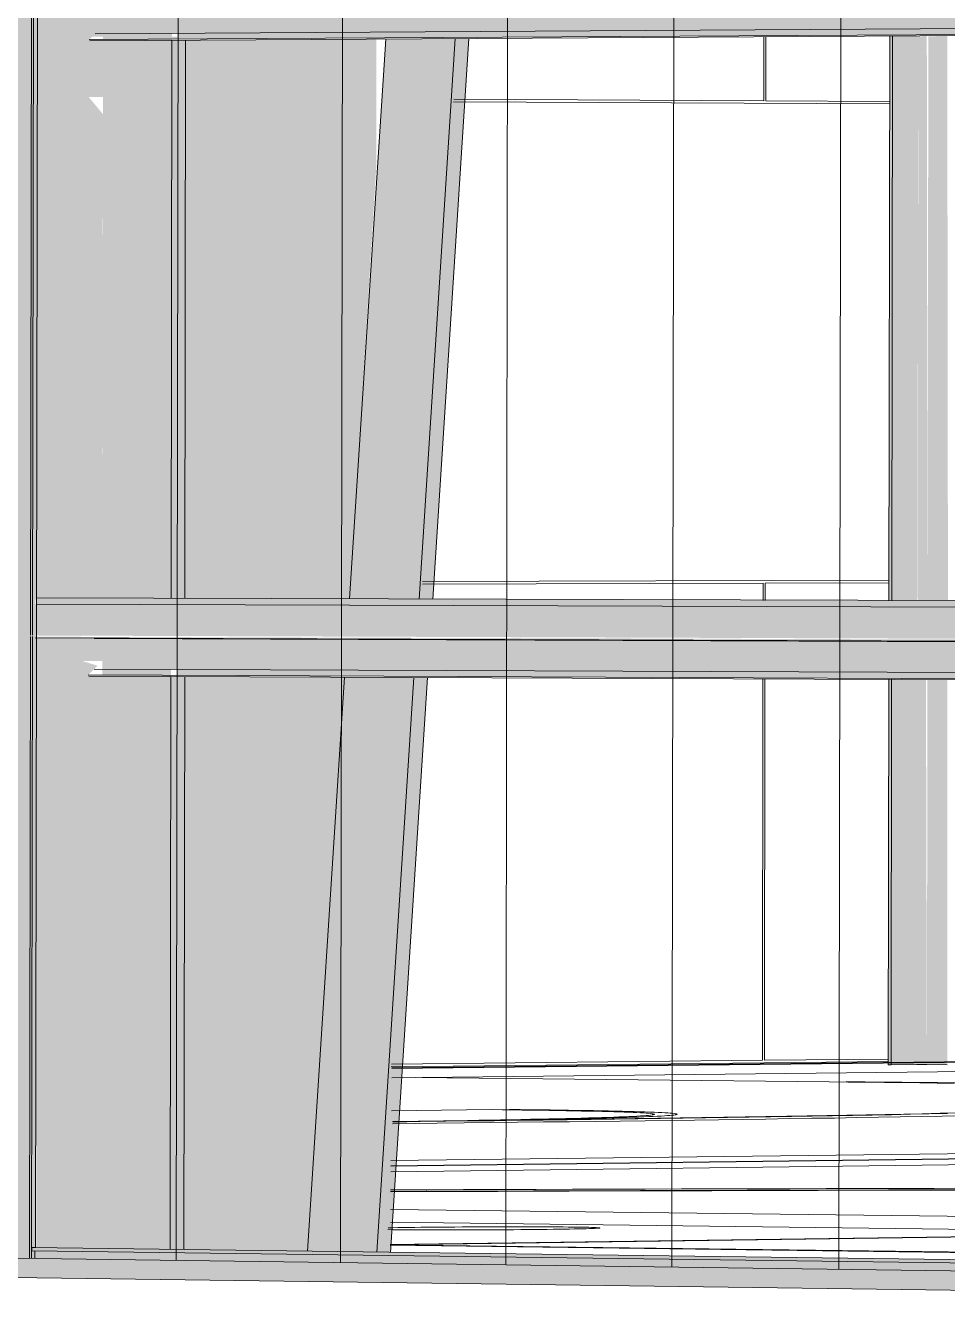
# Model space of a CAD drawing. Header units: inches. Extents: x 31213 to 31218, y -65 to 66.
# Drawn here: x 31215.89369 to 31215.912, y -64.91483 to -64.88931 of the extents above; entities that cross this region are included whole.
import ezdxf

# ---------------------------------------------------------------- set-up
doc = ezdxf.new("R2010")
doc.units = ezdxf.units.IN
doc.header["$MEASUREMENT"] = 0
doc.linetypes.add('Dash 1_16_', pattern=[0.125, 0.0625, -0.0625])
for name, color, linetype, lineweight in [('A-FLOR-CLRS', 90, 'Dash 1_16_', 9), ('A-FLOR-OTLN', 90, 'Continuous', 9), ('A-GLAZ-CURT', 52, 'Continuous', 9), ('A-GLAZ-CWMG', 51, 'Continuous', 9), ('A-WALL', 113, 'Continuous', 13), ('A-WALL-PATT', 111, 'Continuous', 13), ('L-SITE-WALL', 31, 'Continuous', 13), ('S-BEAM', 12, 'Continuous', 9), ('S-COLS', 52, 'Continuous', 9)]:
    doc.layers.add(name, color=color, linetype=linetype, lineweight=lineweight)

# ---------------------------------------------------------------- blocks, each defined once
blk = doc.blocks.new('FP_70-Looking South East')
at = {"layer": 'A-WALL-PATT', "lineweight": 9}
for p, q in [((-6208.649631, -64.914019), (-6208.649486, -64.811259)), ((-6208.652948, -64.913975), (-6208.652802, -64.811478)), ((-6208.659531, -64.913888), (-6208.659383, -64.811913)), ((-6208.656248, -64.913931), (-6208.656101, -64.811696)), ((-6208.662797, -64.913844), (-6208.662649, -64.812129))]:
    blk.add_line(p, q, dxfattribs=at)
blk = doc.blocks.new('FP_77-Looking South East')
at = {"layer": 'A-WALL-PATT', "lineweight": 9}
for p, q in [((-6208.651122, -64.889531), (-6208.651124, -64.890804)), ((-6208.651083, -64.890804), (-6208.651081, -64.889531)), ((-6208.651124, -64.890804), (-6208.657283, -64.890773)), ((-6208.648626, -64.890816), (-6208.651083, -64.890804)), ((-6208.648626, -64.890865), (-6208.657286, -64.890823)), ((-6208.651138, -64.900385), (-6208.657905, -64.900404)), ((-6208.648639, -64.900329), (-6208.657901, -64.900355)), ((-6208.651138, -64.900385), (-6208.651138, -64.900729)), ((-6208.64864, -64.900378), (-6208.651097, -64.900385)), ((-6208.651097, -64.900729), (-6208.651097, -64.900385)), ((-6208.65114, -64.902298), (-6208.651151, -64.909868)), ((-6208.65111, -64.909868), (-6208.6511, -64.902298)), ((-6208.651151, -64.909868), (-6208.65852, -64.909946)), ((-6208.648653, -64.909842), (-6208.65111, -64.909868))]:
    blk.add_line(p, q, dxfattribs=at)

msp = doc.modelspace()

# ---------------------------------------------------------------- hatches: boundary and pattern name
at = {"layer": 'A-GLAZ-CWMG', "lineweight": 5}
for points in [[(31215.893415, -64.914166), (31215.893443, -64.913801), (31215.893858, -64.913801), (31215.893951, -64.85029), (31215.893407, -64.85031), (31215.893312, -64.914164), (31215.893407, -64.914166)], [(31215.893804, -64.913806), (31215.893898, -64.850288), (31215.893857, -64.850289), (31215.893763, -64.913805)], [(31215.941749, -64.914283), (31215.941748, -64.914215), (31215.893805, -64.913589), (31215.893805, -64.913655), (31215.941748, -64.914283)], [(31215.941748, -64.914807), (31215.941748, -64.914231), (31215.893869, -64.913605), (31215.893868, -64.913807), (31215.941622, -64.914455), (31215.941636, -64.914805)], [(31215.941609, -64.914835), (31215.941609, -64.914439), (31215.893416, -64.913801), (31215.893415, -64.914183), (31215.926969, -64.914637)]]:
    msp.add_hatch(color=256, dxfattribs=at).paths.add_polyline_path(points, flags=0)
h = msp.add_hatch(color=256, dxfattribs=at)
h.paths.add_polyline_path([(31215.893868, -64.913807), (31215.893868, -64.913656), (31215.893805, -64.913655), (31215.893805, -64.913806), (31215.893868, -64.913807)], flags=0)
h.paths.add_polyline_path([(31215.893805, -64.913589), (31215.893882, -64.913588), (31215.8939, -64.901427), (31215.893823, -64.901448), (31215.893805, -64.913588)], flags=0)
h.paths.add_polyline_path([(31215.893824, -64.900713), (31215.893901, -64.900713), (31215.893919, -64.888829), (31215.893841, -64.888828), (31215.893824, -64.90019)], flags=0)
h.paths.add_polyline_path([(31215.893842, -64.88816), (31215.89392, -64.88816), (31215.893937, -64.876182), (31215.89386, -64.876181), (31215.893843, -64.88774)], flags=0)
h.paths.add_polyline_path([(31215.893861, -64.875516), (31215.893938, -64.875514), (31215.893956, -64.863542), (31215.893878, -64.863544), (31215.893862, -64.874563)], flags=0)
h.paths.add_polyline_path([(31215.893879, -64.862872), (31215.893957, -64.86287), (31215.893975, -64.850893), (31215.893897, -64.85089), (31215.893882, -64.861387)], flags=0)
at = {"layer": 'L-SITE-WALL', "lineweight": 5}
h = msp.add_hatch(color=256, dxfattribs=at)
h.paths.add_polyline_path([(31215.895188, -64.913606), (31215.895205, -64.902213), (31215.894928, -64.902212), (31215.89511, -64.902028), (31215.894805, -64.901931), (31215.895205, -64.901931), (31215.895206, -64.90148), (31215.893899, -64.901476), (31215.893897, -64.913589), (31215.895144, -64.913605)], flags=0)
h.paths.add_polyline_path([(31215.895207, -64.900683), (31215.895221, -64.89107), (31215.894936, -64.890726), (31215.895222, -64.890726), (31215.895223, -64.889586), (31215.894946, -64.889587), (31215.895007, -64.889526), (31215.895224, -64.889526), (31215.895225, -64.888845), (31215.893918, -64.888837), (31215.8939, -64.900679), (31215.893975, -64.900679)], flags=0)
h.paths.add_polyline_path([(31215.893919, -64.888035), (31215.895226, -64.888026), (31215.895236, -64.881151), (31215.895177, -64.881151), (31215.895177, -64.877857), (31215.895241, -64.877857), (31215.895242, -64.87696), (31215.894965, -64.876964), (31215.894823, -64.876759), (31215.895177, -64.876759), (31215.895177, -64.876224), (31215.893936, -64.876203), (31215.893919, -64.88774)], flags=0)
h.paths.add_polyline_path([(31215.893938, -64.875392), (31215.895177, -64.875371), (31215.895177, -64.874563), (31215.895245, -64.874563), (31215.895247, -64.873465), (31215.895177, -64.873465), (31215.895177, -64.872367), (31215.895249, -64.872367), (31215.89526, -64.864335), (31215.894983, -64.864342), (31215.895166, -64.864164), (31215.895261, -64.864197), (31215.895262, -64.863606), (31215.893955, -64.863583), (31215.893938, -64.874953)], flags=0)
h.paths.add_polyline_path([(31215.893956, -64.862751), (31215.895263, -64.862716), (31215.895279, -64.851711), (31215.895002, -64.851721), (31215.895184, -64.851545), (31215.895279, -64.851579), (31215.89528, -64.851039), (31215.893973, -64.85099), (31215.893957, -64.86232)], flags=0)
at = {"layer": 'S-BEAM', "lineweight": 5}
h = msp.add_hatch(color=256, dxfattribs=at)
h.paths.add_polyline_path([(31215.729395, -64.89043), (31215.763919, -64.89023), (31215.763896, -64.889686), (31215.729396, -64.889902), (31215.729396, -64.890099)], flags=0)
h.paths.add_polyline_path([(31215.895224, -64.88947), (31215.941778, -64.8892), (31215.94177, -64.888571), (31215.895225, -64.888863)], flags=0)
h.paths.add_polyline_path([(31216.187725, -64.887775), (31216.26007, -64.887356), (31216.26007, -64.886576), (31216.187725, -64.88703), (31216.187725, -64.887742)], flags=0)
h = msp.add_hatch(color=256, dxfattribs=at)
h.paths.add_polyline_path([(31215.730539, -64.890525), (31215.763919, -64.890335), (31215.763896, -64.89023), (31215.730539, -64.890424)], flags=0)
h.paths.add_polyline_path([(31215.89659, -64.889578), (31215.941778, -64.88932), (31215.94177, -64.8892), (31215.8967, -64.889461), (31215.8967, -64.889526), (31215.89659, -64.889526)], flags=0)
h.paths.add_polyline_path([(31216.189879, -64.887905), (31216.26007, -64.887505), (31216.26007, -64.887356), (31216.189879, -64.887762)], flags=0)
h = msp.add_hatch(color=256, dxfattribs=at)
h.paths.add_polyline_path([(31216.258763, -64.901923), (31216.258877, -64.90176), (31216.186848, -64.901547), (31216.186849, -64.901703), (31216.255563, -64.901913)], flags=0)
h.paths.add_polyline_path([(31215.941765, -64.900953), (31215.941747, -64.900821), (31215.893901, -64.900679), (31215.893901, -64.900806), (31215.941748, -64.900953)], flags=0)
h.paths.add_polyline_path([(31215.763902, -64.900408), (31215.763877, -64.900294), (31215.727939, -64.900188), (31215.727939, -64.900298), (31215.763899, -64.900408)], flags=0)
h = msp.add_hatch(color=256, dxfattribs=at)
h.paths.add_polyline_path([(31216.258763, -64.902721), (31216.258763, -64.901923), (31216.186251, -64.901701), (31216.186269, -64.902464), (31216.255563, -64.902709)], flags=0)
h.paths.add_polyline_path([(31215.941765, -64.901597), (31215.941748, -64.900953), (31215.893332, -64.900805), (31215.893331, -64.901425), (31215.941748, -64.901596)], flags=0)
h.paths.add_polyline_path([(31215.7639, -64.900966), (31215.763877, -64.900408), (31215.727512, -64.900297), (31215.727511, -64.900837), (31215.763899, -64.900966)], flags=0)
h = msp.add_hatch(color=256, dxfattribs=at)
h.paths.add_polyline_path([(31216.2588, -64.902784), (31216.258768, -64.902752), (31216.258763, -64.902721), (31216.186849, -64.902496), (31216.186849, -64.902526), (31216.255563, -64.902772)], flags=0)
h.paths.add_polyline_path([(31215.941764, -64.901647), (31215.941748, -64.901596), (31215.8939, -64.901451), (31215.8939, -64.901476), (31215.941748, -64.901647)], flags=0)
h.paths.add_polyline_path([(31215.7639, -64.90101), (31215.763877, -64.900966), (31215.727938, -64.900861), (31215.727938, -64.900881), (31215.763899, -64.90101)], flags=0)
h = msp.add_hatch(color=256, dxfattribs=at)
h.paths.add_polyline_path([(31216.26007, -64.903577), (31216.26007, -64.902798), (31216.187721, -64.902538), (31216.187739, -64.903283), (31216.259941, -64.903577)], flags=0)
h.paths.add_polyline_path([(31215.941761, -64.902284), (31215.941745, -64.901655), (31215.895206, -64.901488), (31215.895205, -64.902095), (31215.941745, -64.902284)], flags=0)
h.paths.add_polyline_path([(31215.763896, -64.901561), (31215.763874, -64.901016), (31215.729373, -64.900892), (31215.729372, -64.901421), (31215.763874, -64.901561)], flags=0)
h = msp.add_hatch(color=256, dxfattribs=at)
h.paths.add_polyline_path([(31216.26007, -64.90373), (31216.26007, -64.903577), (31216.189879, -64.903292), (31216.189879, -64.903438), (31216.259941, -64.903729)], flags=0)
h.paths.add_polyline_path([(31215.941761, -64.902407), (31215.941745, -64.902284), (31215.8967, -64.902101), (31215.896701, -64.902219), (31215.941745, -64.902407)], flags=0)
h.paths.add_polyline_path([(31215.763896, -64.901667), (31215.763874, -64.901561), (31215.730539, -64.901425), (31215.730539, -64.901529), (31215.763874, -64.901667)], flags=0)
at = {"layer": 'S-COLS', "lineweight": 5}
h = msp.add_hatch(color=256, dxfattribs=at)
h.paths.add_polyline_path([(31215.896555, -64.913623), (31215.896572, -64.901485), (31215.895206, -64.90148), (31215.895188, -64.913606), (31215.89528, -64.913607)], flags=0)
h.paths.add_polyline_path([(31215.896574, -64.900687), (31215.896591, -64.888834), (31215.895225, -64.888843), (31215.895207, -64.900683), (31215.89528, -64.900683)], flags=0)
h.paths.add_polyline_path([(31215.895226, -64.888026), (31215.896592, -64.888017), (31215.896609, -64.876197), (31215.895243, -64.876219), (31215.895226, -64.88774)], flags=0)
h.paths.add_polyline_path([(31215.895245, -64.87537), (31215.896611, -64.875347), (31215.896628, -64.863561), (31215.895262, -64.863596), (31215.895246, -64.874563)], flags=0)
h.paths.add_polyline_path([(31215.895263, -64.862716), (31215.896629, -64.862679), (31215.896646, -64.850926), (31215.894402, -64.851006), (31215.89528, -64.851039), (31215.895265, -64.861387)], flags=0)
h.paths.add_polyline_path([(31215.893687, -64.850121), (31215.896648, -64.850013), (31215.896665, -64.838292), (31215.893704, -64.838427), (31215.89369, -64.848211)], flags=0)
h.paths.add_polyline_path([(31215.893705, -64.837485), (31215.896666, -64.837347), (31215.896683, -64.82566), (31215.893723, -64.825824), (31215.893706, -64.83723)], flags=0)
h.paths.add_polyline_path([(31215.893724, -64.82485), (31215.896685, -64.824683), (31215.896699, -64.815113), (31215.895319, -64.815201), (31215.895319, -64.815741), (31215.895113, -64.815754), (31215.894652, -64.81527), (31215.893738, -64.81527), (31215.893725, -64.824054)], flags=0)
h.paths.add_polyline_path([(31215.893739, -64.814808), (31215.895768, -64.814677), (31215.896699, -64.814786), (31215.8967, -64.814198), (31215.893739, -64.814389), (31215.893739, -64.814677)], flags=0)
h = msp.add_hatch(color=256, dxfattribs=at)
h.paths.add_polyline_path([(31215.895448, -64.913609), (31215.895465, -64.902236), (31215.895259, -64.902235), (31215.895242, -64.913606), (31215.89528, -64.913607)], flags=0)
h.paths.add_polyline_path([(31215.895467, -64.900684), (31215.895483, -64.889606), (31215.895278, -64.889608), (31215.89528, -64.900683)], flags=0)
h.paths.add_polyline_path([(31215.89528, -64.888026), (31215.895486, -64.888024), (31215.895502, -64.876978), (31215.895296, -64.876981), (31215.89528, -64.88774)], flags=0)
h.paths.add_polyline_path([(31215.895299, -64.875369), (31215.895504, -64.875366), (31215.89552, -64.864351), (31215.895315, -64.864356), (31215.8953, -64.874563)], flags=0)
h.paths.add_polyline_path([(31215.895317, -64.862714), (31215.895523, -64.862709), (31215.895539, -64.851725), (31215.895333, -64.851732), (31215.895319, -64.861387)], flags=0)
h.paths.add_polyline_path([(31215.895336, -64.85006), (31215.895541, -64.850053), (31215.895557, -64.839101), (31215.895352, -64.83911), (31215.895338, -64.848211)], flags=0)
h.paths.add_polyline_path([(31215.895354, -64.837408), (31215.89556, -64.837398), (31215.895576, -64.826477), (31215.89537, -64.826489), (31215.895354, -64.837231)], flags=0)
h.paths.add_polyline_path([(31215.895373, -64.824757), (31215.895578, -64.824745), (31215.895591, -64.816027), (31215.895386, -64.815812), (31215.895374, -64.824054)], flags=0)
h.paths.add_polyline_path([(31215.895387, -64.814702), (31215.895593, -64.814677), (31215.895593, -64.81461), (31215.895388, -64.814623), (31215.895388, -64.814677)], flags=0)
h = msp.add_hatch(color=256, dxfattribs=at)
h.paths.add_polyline_path([(31215.896828, -64.913627), (31215.896844, -64.902242), (31215.896571, -64.902241), (31215.896555, -64.913623)], flags=0)
h.paths.add_polyline_path([(31215.896847, -64.900688), (31215.896863, -64.889599), (31215.89659, -64.8896), (31215.896574, -64.900687)], flags=0)
h.paths.add_polyline_path([(31215.896592, -64.888017), (31215.896865, -64.888015), (31215.896881, -64.876957), (31215.896608, -64.876961), (31215.896592, -64.88774)], flags=0)
h.paths.add_polyline_path([(31215.896611, -64.875347), (31215.896884, -64.875343), (31215.8969, -64.864316), (31215.896627, -64.864323), (31215.896612, -64.874563)], flags=0)
h.paths.add_polyline_path([(31215.896629, -64.862679), (31215.896902, -64.862672), (31215.896918, -64.851676), (31215.896645, -64.851686), (31215.896631, -64.861387)], flags=0)
h.paths.add_polyline_path([(31215.896648, -64.850013), (31215.896921, -64.850002), (31215.896937, -64.839038), (31215.896664, -64.839051), (31215.89665, -64.848502)], flags=0)
h.paths.add_polyline_path([(31215.896666, -64.837347), (31215.896939, -64.837334), (31215.896955, -64.826401), (31215.896682, -64.826417), (31215.896666, -64.837231)], flags=0)
h.paths.add_polyline_path([(31215.896685, -64.824683), (31215.896958, -64.824667), (31215.896972, -64.814883), (31215.896699, -64.814876), (31215.896686, -64.824054)], flags=0)
h = msp.add_hatch(color=256, dxfattribs=at)
h.paths.add_polyline_path([(31215.899284, -64.91366), (31215.90002, -64.902255), (31215.896842, -64.902242), (31215.896826, -64.913627), (31215.896971, -64.913629)], flags=0)
h.paths.add_polyline_path([(31215.900121, -64.900698), (31215.90065, -64.892132), (31215.90065, -64.889577), (31215.896861, -64.889599), (31215.896844, -64.900688), (31215.89697, -64.900688)], flags=0)
h.paths.add_polyline_path([(31215.896863, -64.888015), (31215.900942, -64.887986), (31215.901659, -64.876882), (31215.896879, -64.876956), (31215.896863, -64.887797)], flags=0)
h.paths.add_polyline_path([(31215.896881, -64.875343), (31215.901764, -64.87526), (31215.90248, -64.864173), (31215.896898, -64.864316), (31215.896883, -64.874563)], flags=0)
h.paths.add_polyline_path([(31215.8969, -64.862672), (31215.902587, -64.862519), (31215.903302, -64.85145), (31215.896916, -64.851676), (31215.896902, -64.861387)], flags=0)
h.paths.add_polyline_path([(31215.896918, -64.850002), (31215.903411, -64.849763), (31215.904125, -64.838712), (31215.896934, -64.839038), (31215.896921, -64.848211)], flags=0)
h.paths.add_polyline_path([(31215.896937, -64.837334), (31215.904236, -64.836993), (31215.904949, -64.825959), (31215.896953, -64.826401), (31215.896937, -64.83723)], flags=0)
h.paths.add_polyline_path([(31215.896955, -64.824667), (31215.903753, -64.824282), (31215.896968, -64.816239), (31215.896956, -64.824054)], flags=0)
h = msp.add_hatch(color=256, dxfattribs=at)
h.paths.add_polyline_path([(31215.900663, -64.913678), (31215.9014, -64.902261), (31215.90002, -64.902255), (31215.899284, -64.91366)], flags=0)
h.paths.add_polyline_path([(31215.9015, -64.900702), (31215.902219, -64.889568), (31215.900839, -64.889576), (31215.900121, -64.900698)], flags=0)
h.paths.add_polyline_path([(31215.900942, -64.887986), (31215.902321, -64.887977), (31215.903038, -64.87686), (31215.901659, -64.876882), (31215.900958, -64.88774)], flags=0)
h.paths.add_polyline_path([(31215.901764, -64.87526), (31215.903143, -64.875237), (31215.903859, -64.864138), (31215.90248, -64.864173), (31215.901809, -64.874563)], flags=0)
h.paths.add_polyline_path([(31215.902587, -64.862519), (31215.903966, -64.862482), (31215.904681, -64.851401), (31215.903302, -64.85145), (31215.90266, -64.861387)], flags=0)
h.paths.add_polyline_path([(31215.903411, -64.849763), (31215.90479, -64.849713), (31215.905504, -64.838649), (31215.904125, -64.838712), (31215.903511, -64.84821)], flags=0)
h.paths.add_polyline_path([(31215.904236, -64.836993), (31215.905615, -64.836929), (31215.906328, -64.825883), (31215.904949, -64.825959), (31215.904363, -64.835033)], flags=0)
h = msp.add_hatch(color=256, dxfattribs=at)
h.paths.add_polyline_path([(31215.900934, -64.913681), (31215.901671, -64.902262), (31215.9014, -64.902261), (31215.900663, -64.913678)], flags=0)
h.paths.add_polyline_path([(31215.901772, -64.900703), (31215.90249, -64.889566), (31215.902219, -64.889568), (31215.9015, -64.900702)], flags=0)
h.paths.add_polyline_path([(31215.902321, -64.887977), (31215.902593, -64.887975), (31215.90331, -64.876856), (31215.903038, -64.87686), (31215.902337, -64.88774)], flags=0)
h.paths.add_polyline_path([(31215.903143, -64.875237), (31215.903415, -64.875232), (31215.904131, -64.864131), (31215.903859, -64.864138), (31215.903187, -64.874563)], flags=0)
h.paths.add_polyline_path([(31215.903966, -64.862482), (31215.904238, -64.862475), (31215.904953, -64.851391), (31215.904681, -64.851401), (31215.904037, -64.861387)], flags=0)
h.paths.add_polyline_path([(31215.90479, -64.849713), (31215.905061, -64.849703), (31215.905775, -64.838637), (31215.905504, -64.838649), (31215.904887, -64.84821)], flags=0)
h.paths.add_polyline_path([(31215.905615, -64.836929), (31215.905886, -64.836916), (31215.906594, -64.82594), (31215.906537, -64.825871), (31215.906328, -64.825883), (31215.905737, -64.835034)], flags=0)
h = msp.add_hatch(color=256, dxfattribs=at)
h.paths.add_polyline_path([(31215.910878, -64.909957), (31215.910888, -64.902309), (31215.910834, -64.902309), (31215.910823, -64.909956)], flags=0)
h.paths.add_polyline_path([(31215.910891, -64.900737), (31215.910906, -64.889516), (31215.910852, -64.889525), (31215.910836, -64.900737)], flags=0)
h.paths.add_polyline_path([(31215.910854, -64.887914), (31215.910909, -64.887914), (31215.910924, -64.876725), (31215.91087, -64.87675), (31215.910854, -64.887737)], flags=0)
h.paths.add_polyline_path([(31215.910872, -64.875093), (31215.910927, -64.875092), (31215.91094, -64.8652), (31215.910886, -64.865224), (31215.910873, -64.874553)], flags=0)
h = msp.add_hatch(color=256, dxfattribs=at)
h.paths.add_polyline_path([(31215.910878, -64.909957), (31215.911391, -64.909951), (31215.911402, -64.902311), (31215.910888, -64.902309), (31215.910878, -64.909712)], flags=0)
h.paths.add_polyline_path([(31215.911404, -64.900738), (31215.91142, -64.889513), (31215.910906, -64.889525), (31215.910891, -64.900737)], flags=0)
h.paths.add_polyline_path([(31215.910909, -64.887914), (31215.911422, -64.88791), (31215.911438, -64.876717), (31215.910924, -64.87675), (31215.910909, -64.887737)], flags=0)
h.paths.add_polyline_path([(31215.910927, -64.875092), (31215.91144, -64.875083), (31215.911454, -64.865213), (31215.91094, -64.8652), (31215.910927, -64.874553)], flags=0)
h = msp.add_hatch(color=256, dxfattribs=at)
h.paths.add_polyline_path([(31215.911391, -64.909951), (31215.911591, -64.909951), (31215.911572, -64.902312), (31215.911402, -64.902311), (31215.911391, -64.909712)], flags=0)
h.paths.add_polyline_path([(31215.911604, -64.900739), (31215.911589, -64.889512), (31215.91142, -64.889525), (31215.911411, -64.900738), (31215.911581, -64.900739)], flags=0)
h.paths.add_polyline_path([(31215.911422, -64.88791), (31215.911622, -64.887909), (31215.911607, -64.876714), (31215.911438, -64.876717), (31215.911422, -64.887737)], flags=0)
h.paths.add_polyline_path([(31215.91144, -64.875083), (31215.91164, -64.87508), (31215.911622, -64.865217), (31215.911454, -64.865236), (31215.911441, -64.874553)], flags=0)
h = msp.add_hatch(color=256, dxfattribs=at)
h.paths.add_polyline_path([(31215.911996, -64.909955), (31215.911996, -64.902314), (31215.911602, -64.902312), (31215.911591, -64.909951)], flags=0)
h.paths.add_polyline_path([(31215.912009, -64.90074), (31215.911996, -64.88951), (31215.91162, -64.889525), (31215.911604, -64.900739), (31215.911996, -64.90074)], flags=0)
h.paths.add_polyline_path([(31215.911622, -64.887909), (31215.912027, -64.887906), (31215.912042, -64.876708), (31215.911638, -64.876714), (31215.911622, -64.887737)], flags=0)
h.paths.add_polyline_path([(31215.91164, -64.87508), (31215.912045, -64.875073), (31215.912051, -64.865227), (31215.911654, -64.865236), (31215.911641, -64.874553)], flags=0)

# ---------------------------------------------------------------- linework, layer by layer
at = {"layer": 'A-FLOR-CLRS', "linetype": 'Continuous'}
for p, q in [((31215.932017, -64.909685), (31215.90096, -64.910015)), ((31215.900934, -64.91283), (31215.932192, -64.913218)), ((31215.900931, -64.913082), (31215.932204, -64.913476))]:
    msp.add_line(p, q, dxfattribs=at)
at = {"layer": 'A-FLOR-OTLN'}
for p, q in [((31215.90096, -64.910029), (31215.932018, -64.909698)), ((31215.912406, -64.910091), (31215.900958, -64.910215)), ((31215.909648, -64.910295), (31215.901431, -64.91021)), ((31215.902941, -64.910848), (31215.900952, -64.910871)), ((31215.900943, -64.911857), (31215.932106, -64.911479)), ((31215.900941, -64.912081), (31215.932117, -64.911697)), ((31215.900942, -64.911961), (31215.932111, -64.91158)), ((31215.900942, -64.911968), (31215.932111, -64.911587)), ((31215.932186, -64.913103), (31215.900927, -64.913525)), ((31215.932186, -64.913112), (31215.901012, -64.913532)), ((31215.932227, -64.913936), (31215.900927, -64.913531)), ((31215.932227, -64.913947), (31215.900927, -64.913542))]:
    msp.add_line(p, q, dxfattribs=at)
for points in [[(31215.912134, -64.910324, 0), (31215.911797, -64.910319, 0), (31215.911453, -64.910315, 0), (31215.911104, -64.910311, 0), (31215.910749, -64.910307, 0), (31215.910388, -64.910303, 0), (31215.910021, -64.910299, 0), (31215.909648, -64.910295, 0)], [(31215.912148, -64.910316, 0), (31215.911803, -64.910311, 0), (31215.911452, -64.910307, 0), (31215.911095, -64.910303, 0), (31215.910732, -64.910299, 0), (31215.910363, -64.910295, 0), (31215.909989, -64.910291, 0)], [(31215.900975, -64.911091, 0), (31215.901487, -64.911085, 0), (31215.901994, -64.911079, 0), (31215.902496, -64.911073, 0), (31215.902991, -64.911067, 0), (31215.903482, -64.91106, 0), (31215.903966, -64.911054, 0), (31215.904445, -64.911048, 0), (31215.904918, -64.911041, 0), (31215.905385, -64.911035, 0), (31215.905845, -64.911028, 0), (31215.9063, -64.911022, 0), (31215.906749, -64.911015, 0), (31215.907191, -64.911009, 0), (31215.907628, -64.911002, 0), (31215.908058, -64.910995, 0), (31215.908481, -64.910989, 0), (31215.908898, -64.910982, 0), (31215.909309, -64.910975, 0), (31215.909713, -64.910968, 0), (31215.910111, -64.910962, 0), (31215.910502, -64.910955, 0), (31215.910886, -64.910948, 0), (31215.911264, -64.910941, 0), (31215.911634, -64.910934, 0), (31215.911998, -64.910927, 0)], [(31215.900981, -64.911085, 0), (31215.901488, -64.911079, 0), (31215.901989, -64.911073, 0), (31215.902485, -64.911066, 0), (31215.902975, -64.91106, 0), (31215.90346, -64.911054, 0), (31215.903938, -64.911048, 0), (31215.904411, -64.911041, 0), (31215.904878, -64.911035, 0), (31215.905339, -64.911028, 0), (31215.905794, -64.911022, 0), (31215.906243, -64.911015, 0), (31215.906686, -64.911009, 0), (31215.907122, -64.911002, 0), (31215.907553, -64.910996, 0), (31215.907977, -64.910989, 0), (31215.908394, -64.910982, 0), (31215.908805, -64.910976, 0), (31215.90921, -64.910969, 0), (31215.909608, -64.910962, 0), (31215.91, -64.910955, 0), (31215.910385, -64.910949, 0), (31215.910763, -64.910942, 0), (31215.911134, -64.910935, 0), (31215.911499, -64.910928, 0), (31215.911857, -64.910921, 0), (31215.912208, -64.910914, 0)], [(31215.900988, -64.911091, 0), (31215.901257, -64.911087, 0), (31215.901522, -64.911084, 0), (31215.90178, -64.91108, 0), (31215.902033, -64.911077, 0), (31215.902281, -64.911073, 0), (31215.902522, -64.911069, 0), (31215.902757, -64.911066, 0), (31215.902987, -64.911062, 0), (31215.90321, -64.911058, 0), (31215.903426, -64.911054, 0), (31215.903637, -64.911051, 0), (31215.903841, -64.911047, 0), (31215.904038, -64.911043, 0), (31215.904229, -64.911039, 0), (31215.904412, -64.911035, 0), (31215.904589, -64.911031, 0), (31215.904759, -64.911027, 0), (31215.904922, -64.911023, 0), (31215.905078, -64.911019, 0), (31215.905227, -64.911015, 0), (31215.905369, -64.911011, 0), (31215.905503, -64.911007, 0), (31215.90563, -64.911003, 0), (31215.905749, -64.910999, 0), (31215.905861, -64.910995, 0), (31215.905966, -64.910991, 0), (31215.906063, -64.910987, 0), (31215.906152, -64.910983, 0), (31215.906234, -64.910979, 0), (31215.906309, -64.910975, 0), (31215.906375, -64.910971, 0), (31215.906434, -64.910967, 0), (31215.906485, -64.910963, 0), (31215.906528, -64.910959, 0), (31215.906564, -64.910955, 0), (31215.906592, -64.910951, 0), (31215.906612, -64.910948, 0), (31215.906624, -64.910944, 0), (31215.906629, -64.91094, 0), (31215.906626, -64.910936, 0), (31215.906615, -64.910932, 0), (31215.906596, -64.910929, 0), (31215.906569, -64.910925, 0), (31215.906535, -64.910921, 0), (31215.906493, -64.910917, 0), (31215.906444, -64.910914, 0), (31215.906387, -64.91091, 0), (31215.906322, -64.910907, 0), (31215.906249, -64.910903, 0), (31215.90617, -64.9109, 0), (31215.906082, -64.910896, 0), (31215.905987, -64.910893, 0), (31215.905885, -64.91089, 0), (31215.905776, -64.910886, 0), (31215.905659, -64.910883, 0), (31215.905535, -64.91088, 0), (31215.905403, -64.910877, 0), (31215.905265, -64.910874, 0), (31215.90512, -64.910871, 0), (31215.904968, -64.910868, 0), (31215.904808, -64.910865, 0), (31215.904642, -64.910862, 0), (31215.90447, -64.910859, 0), (31215.90429, -64.910857, 0), (31215.904105, -64.910854, 0), (31215.903912, -64.910852, 0), (31215.903714, -64.910849, 0), (31215.903509, -64.910847, 0), (31215.903298, -64.910844, 0)], [(31215.900991, -64.911084, 0), (31215.90125, -64.911081, 0), (31215.901504, -64.911077, 0), (31215.901752, -64.911074, 0), (31215.901994, -64.91107, 0), (31215.902231, -64.911067, 0), (31215.902461, -64.911063, 0), (31215.902686, -64.911059, 0), (31215.902904, -64.911055, 0), (31215.903116, -64.911052, 0), (31215.903321, -64.911048, 0), (31215.90352, -64.911044, 0), (31215.903713, -64.91104, 0), (31215.903898, -64.911037, 0), (31215.904077, -64.911033, 0), (31215.904249, -64.911029, 0), (31215.904414, -64.911025, 0), (31215.904572, -64.911021, 0), (31215.904723, -64.911017, 0), (31215.904867, -64.911013, 0), (31215.905004, -64.911009, 0), (31215.905133, -64.911005, 0), (31215.905255, -64.911001, 0), (31215.90537, -64.910997, 0), (31215.905477, -64.910993, 0), (31215.905577, -64.910989, 0), (31215.905669, -64.910985, 0), (31215.905753, -64.910981, 0), (31215.90583, -64.910978, 0), (31215.9059, -64.910974, 0), (31215.905961, -64.91097, 0), (31215.906015, -64.910966, 0), (31215.906062, -64.910962, 0), (31215.9061, -64.910958, 0), (31215.906131, -64.910954, 0), (31215.906154, -64.91095, 0), (31215.906169, -64.910946, 0), (31215.906177, -64.910943, 0), (31215.906177, -64.910939, 0), (31215.906169, -64.910935, 0), (31215.906153, -64.910931, 0), (31215.90613, -64.910928, 0), (31215.906099, -64.910924, 0), (31215.90606, -64.910921, 0), (31215.906013, -64.910917, 0), (31215.905959, -64.910913, 0), (31215.905898, -64.91091, 0), (31215.905828, -64.910906, 0), (31215.905752, -64.910903, 0), (31215.905667, -64.9109, 0), (31215.905576, -64.910896, 0), (31215.905477, -64.910893, 0), (31215.90537, -64.91089, 0), (31215.905257, -64.910887, 0), (31215.905136, -64.910884, 0), (31215.905008, -64.910881, 0), (31215.904873, -64.910878, 0), (31215.904731, -64.910875, 0), (31215.904582, -64.910872, 0), (31215.904426, -64.910869, 0), (31215.904263, -64.910866, 0), (31215.904094, -64.910863, 0), (31215.903918, -64.910861, 0), (31215.903735, -64.910858, 0), (31215.903546, -64.910856, 0), (31215.903351, -64.910853, 0), (31215.903149, -64.910851, 0), (31215.902941, -64.910848, 0)], [(31215.901861, -64.911119, 0), (31215.902398, -64.911112, 0), (31215.902929, -64.911106, 0), (31215.903454, -64.9111, 0), (31215.903974, -64.911093, 0), (31215.904488, -64.911087, 0), (31215.904997, -64.911081, 0), (31215.905499, -64.911074, 0), (31215.905996, -64.911067, 0), (31215.906487, -64.911061, 0), (31215.906972, -64.911054, 0), (31215.907451, -64.911048, 0), (31215.907924, -64.911041, 0), (31215.90839, -64.911034, 0), (31215.908851, -64.911027, 0), (31215.909305, -64.91102, 0), (31215.909752, -64.911014, 0), (31215.910194, -64.911007, 0), (31215.910628, -64.911, 0), (31215.911057, -64.910993, 0), (31215.911478, -64.910986, 0), (31215.911893, -64.910979, 0), (31215.912302, -64.910972, 0)], [(31215.901861, -64.911119, 0), (31215.901419, -64.911124, 0), (31215.900973, -64.911129, 0)], [(31215.912445, -64.912411, 0), (31215.911733, -64.912412, 0), (31215.911019, -64.912413, 0), (31215.910304, -64.912415, 0), (31215.909587, -64.912416, 0), (31215.90887, -64.912418, 0), (31215.908152, -64.91242, 0), (31215.907433, -64.912422, 0), (31215.906713, -64.912424, 0), (31215.905992, -64.912426, 0), (31215.905271, -64.912428, 0), (31215.904549, -64.91243, 0), (31215.903827, -64.912432, 0), (31215.903104, -64.912435, 0), (31215.902381, -64.912437, 0), (31215.901658, -64.91244, 0), (31215.900935, -64.912443, 0)], [(31215.912231, -64.912441, 0), (31215.911531, -64.912443, 0), (31215.910831, -64.912444, 0), (31215.910129, -64.912445, 0), (31215.909426, -64.912447, 0), (31215.908722, -64.912448, 0), (31215.908018, -64.91245, 0), (31215.907312, -64.912452, 0), (31215.906605, -64.912454, 0), (31215.905898, -64.912456, 0), (31215.90519, -64.912458, 0), (31215.904482, -64.91246, 0), (31215.903773, -64.912462, 0), (31215.903064, -64.912465, 0), (31215.902354, -64.912467, 0), (31215.901645, -64.91247, 0), (31215.900935, -64.912473, 0)], [(31215.912237, -64.912447, 0), (31215.911538, -64.912449, 0), (31215.910837, -64.91245, 0), (31215.910135, -64.912451, 0), (31215.909432, -64.912453, 0), (31215.908727, -64.912454, 0), (31215.908022, -64.912456, 0), (31215.907316, -64.912458, 0), (31215.906609, -64.91246, 0), (31215.905901, -64.912462, 0), (31215.905193, -64.912464, 0), (31215.904484, -64.912466, 0), (31215.903775, -64.912468, 0), (31215.903065, -64.912471, 0), (31215.902355, -64.912473, 0), (31215.901645, -64.912476, 0), (31215.900935, -64.912479, 0)], [(31215.900883, -64.913232, 0), (31215.900978, -64.913233, 0), (31215.901079, -64.913234, 0), (31215.901187, -64.913235, 0), (31215.9013, -64.913236, 0), (31215.901419, -64.913236, 0), (31215.901544, -64.913237, 0), (31215.901673, -64.913237, 0), (31215.901806, -64.913237, 0), (31215.901943, -64.913237, 0), (31215.902082, -64.913238, 0), (31215.902225, -64.913237, 0), (31215.902369, -64.913237, 0), (31215.902514, -64.913237, 0), (31215.902661, -64.913237, 0), (31215.902808, -64.913236, 0), (31215.902954, -64.913235, 0), (31215.9031, -64.913235, 0), (31215.903244, -64.913234, 0), (31215.903386, -64.913233, 0), (31215.903526, -64.913232, 0), (31215.903663, -64.91323, 0), (31215.903796, -64.913229, 0), (31215.903925, -64.913228, 0), (31215.904049, -64.913226, 0), (31215.904168, -64.913225, 0)], [(31215.904168, -64.913225, 0), (31215.904281, -64.913223, 0), (31215.904388, -64.913222, 0), (31215.904489, -64.91322, 0), (31215.904583, -64.913218, 0), (31215.90467, -64.913216, 0), (31215.90475, -64.913215, 0), (31215.904822, -64.913213, 0), (31215.904886, -64.913211, 0), (31215.904941, -64.913209, 0), (31215.904989, -64.913207, 0), (31215.905028, -64.913205, 0), (31215.905058, -64.913203, 0), (31215.905079, -64.913201, 0), (31215.905091, -64.9132, 0), (31215.905094, -64.913198, 0), (31215.905089, -64.913196, 0), (31215.905074, -64.913194, 0), (31215.905051, -64.913193, 0), (31215.905019, -64.913191, 0), (31215.904978, -64.913189, 0), (31215.904928, -64.913188, 0), (31215.904871, -64.913186, 0), (31215.904805, -64.913185, 0), (31215.904731, -64.913184, 0), (31215.90465, -64.913182, 0), (31215.904561, -64.913181, 0), (31215.904466, -64.91318, 0), (31215.904364, -64.913179, 0), (31215.904256, -64.913179, 0), (31215.904142, -64.913178, 0), (31215.904022, -64.913177, 0), (31215.903898, -64.913177, 0), (31215.90377, -64.913176, 0), (31215.903637, -64.913176, 0), (31215.903501, -64.913176, 0), (31215.903363, -64.913176, 0), (31215.903221, -64.913176, 0), (31215.903078, -64.913176, 0), (31215.902934, -64.913177, 0), (31215.902789, -64.913177, 0), (31215.902644, -64.913178, 0), (31215.902499, -64.913178, 0), (31215.902355, -64.913179, 0), (31215.902212, -64.91318, 0), (31215.902072, -64.913181, 0), (31215.901934, -64.913182, 0), (31215.901798, -64.913183, 0), (31215.901667, -64.913184, 0), (31215.901539, -64.913186, 0), (31215.901416, -64.913187, 0), (31215.901298, -64.913189, 0), (31215.901186, -64.91319, 0), (31215.901079, -64.913192, 0), (31215.900979, -64.913194, 0), (31215.900885, -64.913195, 0)]]:
    msp.add_polyline3d(points, dxfattribs=at)
at = {"layer": 'A-GLAZ-CWMG'}
for p, q in [((31215.8939, -64.901445), (31215.893975, -64.85029)), ((31215.893781, -64.90142), (31215.893856, -64.850835)), ((31215.893823, -64.90142), (31215.893897, -64.850834)), ((31215.893763, -64.913806), (31215.893781, -64.901447)), ((31215.893804, -64.913806), (31215.893823, -64.901447)), ((31215.893882, -64.91359), (31215.8939, -64.901447)), ((31215.893805, -64.913589), (31215.893882, -64.913588)), ((31215.893805, -64.913655), (31215.893805, -64.913589)), ((31215.941749, -64.914215), (31215.893805, -64.913589)), ((31215.941749, -64.914283), (31215.893805, -64.913655)), ((31215.893868, -64.913807), (31215.893868, -64.913656)), ((31215.941609, -64.914439), (31215.893416, -64.913801)), ((31215.941609, -64.914835), (31215.893415, -64.914183))]:
    msp.add_line(p, q, dxfattribs=at)
at = {"layer": 'A-WALL'}
msp.add_line((31215.900949, -64.909996), (31215.91082, -64.909891), dxfattribs=at)
at = {"layer": 'S-BEAM'}
for p, q in [((31215.894946, -64.889587), (31215.941778, -64.88932)), ((31215.894961, -64.889609), (31215.941778, -64.889343)), ((31215.895063, -64.889471), (31215.922581, -64.889311)), ((31215.893901, -64.900679), (31215.941765, -64.900821)), ((31215.893901, -64.900806), (31215.941765, -64.900953)), ((31215.941765, -64.901647), (31215.893876, -64.901476)), ((31215.895046, -64.901487), (31215.941762, -64.901655)), ((31215.894928, -64.902212), (31215.941761, -64.902407)), ((31215.894943, -64.902234), (31215.941761, -64.902429)), ((31215.895045, -64.902094), (31215.941761, -64.902284))]:
    msp.add_line(p, q, dxfattribs=at)
at = {"layer": 'S-COLS'}
for p, q in [((31215.910836, -64.900737), (31215.910852, -64.889517)), ((31215.910891, -64.900737), (31215.910906, -64.889516)), ((31215.89659, -64.8896), (31215.896574, -64.900687)), ((31215.896847, -64.900688), (31215.896863, -64.889599)), ((31215.900121, -64.900698), (31215.900839, -64.889576)), ((31215.902219, -64.889568), (31215.9015, -64.900702)), ((31215.901772, -64.900703), (31215.90249, -64.889566)), ((31215.896571, -64.902241), (31215.896555, -64.913626)), ((31215.896828, -64.913629), (31215.896844, -64.902242)), ((31215.899283, -64.913662), (31215.90002, -64.902255)), ((31215.9014, -64.902261), (31215.900663, -64.91368)), ((31215.900934, -64.913683), (31215.901671, -64.902262)), ((31215.910823, -64.909956), (31215.910834, -64.902309)), ((31215.910878, -64.909957), (31215.910888, -64.902309)), ((31215.910878, -64.909957), (31215.910823, -64.909956)), ((31215.911391, -64.909951), (31215.910878, -64.909957)), ((31215.911996, -64.909955), (31215.911591, -64.909951))]:
    msp.add_line(p, q, dxfattribs=at)
msp.add_polyline3d([(31215.911591, -64.909951, 0), (31215.911532, -64.909951, 0), (31215.911459, -64.909951, 0), (31215.911391, -64.909951, 0)], dxfattribs=at)

# ---------------------------------------------------------------- block references
at = {"layer": 'A-GLAZ-CURT'}
msp.add_blockref('FP_70-Looking South East', (37424.559473, 0), dxfattribs=at)
at = {"layer": 'A-WALL', "lineweight": 9}
msp.add_blockref('FP_77-Looking South East', (37424.559473, 0), dxfattribs=at)

doc.saveas('drawing.dxf')
